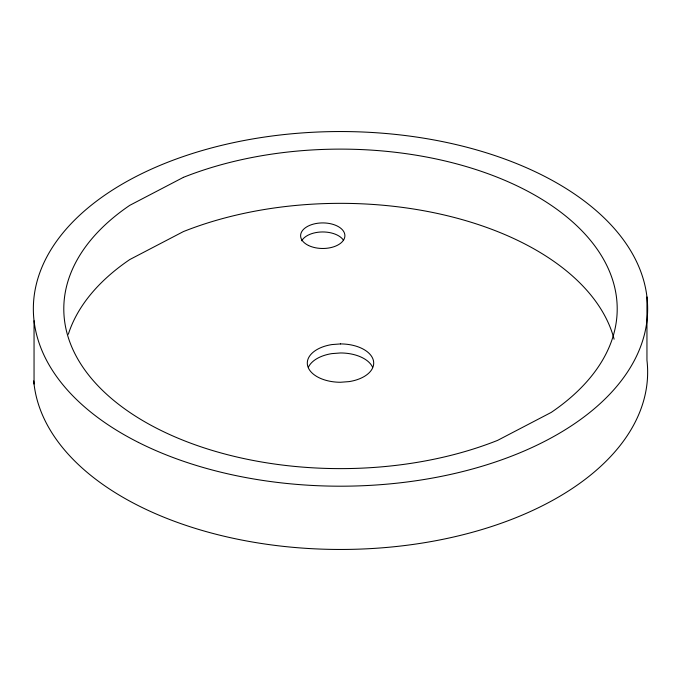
<?xml version="1.0" encoding="UTF-8"?>
<svg xmlns="http://www.w3.org/2000/svg" width="681" height="681" viewBox="0 0 681 681"><rect width="100%" height="100%" fill="white"/><g stroke="black" fill="none" stroke-linecap="round" stroke-linejoin="round"><path stroke-width="1.02" d="M646.95 296.967L646.95 360.223A307.14 177.324 0 0 1 358.41 549.158A307.14 177.324 0 0 1 33.735 380.909M34.05 320.777L34.05 384.033M68.338 334.252A276.707 159.754 0 0 1 129.782 259.546L183.385 231.591A276.707 159.754 0 0 1 614.092 339.189M308.425 367.17A33.207 19.17 0 0 1 331.902 353.609L340.5 352.962A33.207 19.17 0 0 1 372.575 367.17M301.692 240.81A22.133 12.777 0 0 1 322.428 231.957A22.133 12.777 0 0 1 343.607 240.453M183.385 177.366L129.782 205.33A276.707 159.754 0 0 0 135.187 415.972A276.707 159.754 0 0 0 497.615 440.369L551.218 412.414A276.707 159.754 0 0 0 545.813 201.772A276.707 159.754 0 0 0 183.385 177.366M340.5 343.922L331.902 344.577A33.207 19.17 0 0 0 307.582 365.595A33.207 19.17 0 0 0 340.5 382.262L349.098 381.607A33.207 19.17 0 0 0 373.418 360.589A33.207 19.17 0 0 0 340.5 343.922M308.408 245.432A22.133 12.777 0 0 0 344.526 238.01A22.133 12.777 0 0 0 315.329 223.657A22.133 12.777 0 0 0 308.408 245.432M138.388 442.395A307.14 177.324 0 0 0 641.842 343.164A307.14 177.324 0 0 0 241.27 141.052A307.14 177.324 0 0 0 138.388 442.395"/></g></svg>
